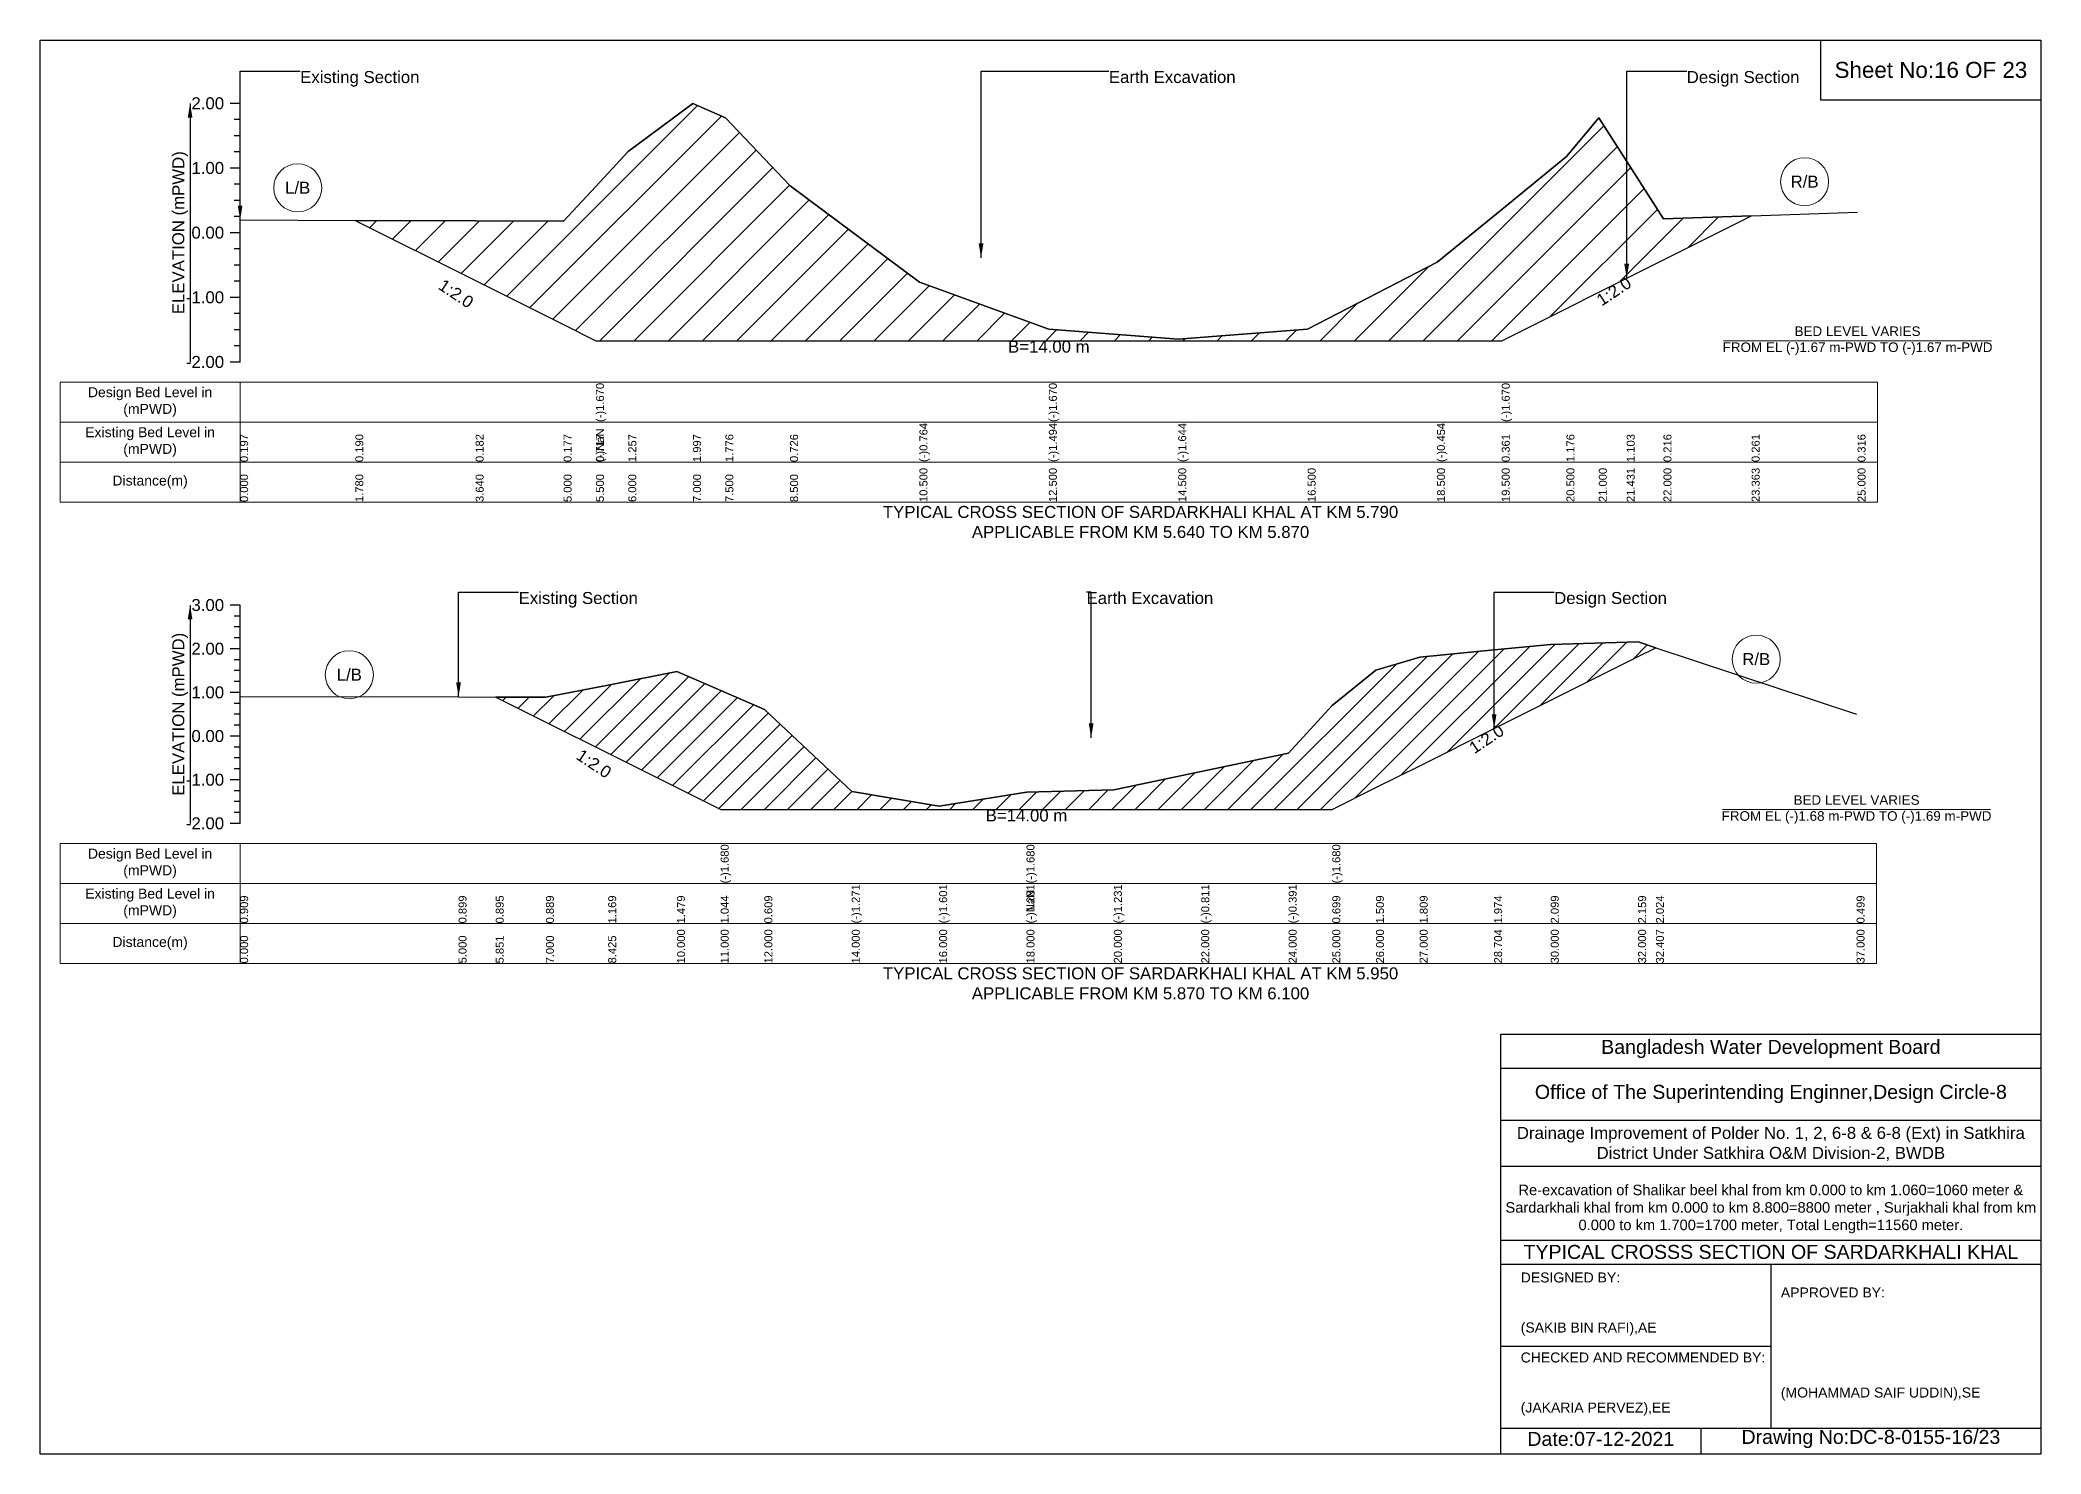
# Model space of a CAD drawing. Header units: inches. Extents: x 93000 to 506000, y -4242 to 0.
# Drawn here: x 250000 to 256000, y -4242 to 0 of the extents above; entities that cross this region are included whole.
import ezdxf

# ---------------------------------------------------------------- set-up
doc = ezdxf.new("R2010")
doc.units = ezdxf.units.IN
doc.header["$LTSCALE"] = 7
doc.header["$MEASUREMENT"] = 0
for name, color, linetype, lineweight in [('Cross section Data Border', 7, 'Continuous', 9), ('Cross Section Labels', 7, 'Continuous', 9), ('Existing_Bed_Level for Xsection', 7, 'Continuous', 25)]:
    doc.layers.add(name, color=color, linetype=linetype, lineweight=lineweight)
doc.styles.get("Standard").update_dxf_attribs({"font": 'arial.ttf'})
doc.dimstyles.get("Standard").update_dxf_attribs({"dimtxt": 0.18, "dimasz": 0.18, "dimexe": 0.18, "dimexo": 0.0625, "dimgap": 0.09, "dimtad": 0, "dimtih": 1, "dimtoh": 1, "dimdec": 4, "dimzin": 0, "dimdsep": 46, "dimtxsty": 'Standard', "dimcen": 0.09, "dimadec": 0, "dimazin": 0, "dimtfac": 1, "dimtdec": 4, "dimtofl": 0, "dimtmove": 0, "dimatfit": 3, "dimfxl": 1, "dimtolj": 1, "dimtzin": 0, "dimarcsym": 0})

msp = doc.modelspace()

# ---------------------------------------------------------------- hatches: boundary and pattern name
at = {"layer": 'Existing_Bed_Level for Xsection'}
h = msp.add_hatch(dxfattribs=at)
h.set_pattern_fill('ANSI31', color=256, scale=582, style=0)
h.paths.add_polyline_path([(250945.4, -541.2), (251306.2, -721.6), (251570, -853.5), (251667, -902), (251764, -902), (251958, -902), (252055, -902), (252249, -902), (252637, -902), (253025, -902), (253413, -902), (253801, -902), (254189, -902), (254383, -902), (254577, -805), (254674, -756.5), (254757.7, -714.7), (254868, -659.5), (255132.4, -527.3), (254868, -536.2), (254757.7, -364.1), (254674, -233.5), (254577, -349.9), (254383, -508), (254189, -666.1), (253801, -867.9), (253413, -897), (253025, -867.9), (252637, -726.3), (252249, -437.2), (252055, -233.5), (251958, -190.6), (251764, -334.2), (251667, -439), (251570, -543.7), (251306.2, -542.7)])
h = msp.add_hatch(dxfattribs=at)
h.set_pattern_fill('ANSI31', color=256, scale=393, style=0)
h.paths.add_polyline_path([(251366.4, -1971.1), (251517, -2046.3), (251703.7, -2139.7), (251910, -2242.8), (252041, -2308.3), (252172, -2308.3), (252434, -2308.3), (252696, -2308.3), (252958, -2308.3), (253220, -2308.3), (253482, -2308.3), (253744, -2308.3), (253875, -2308.3), (254006, -2242.8), (254137, -2177.3), (254360.2, -2065.8), (254530, -1980.8), (254792, -1849.8), (254845.4, -1823.2), (254792, -1805.4), (254530, -1813.3), (254360.2, -1829.7), (254137, -1851.3), (254006, -1890.6), (253875, -1996.7), (253744, -2139.5), (253482, -2194.5), (253220, -2249.5), (252958, -2256.1), (252696, -2298), (252434, -2254.8), (252172, -2008.5), (252041, -1951.5), (251910, -1894.5), (251703.7, -1935.1), (251517, -1971.8)])

# ---------------------------------------------------------------- linework, layer by layer
for points in [[(250000, 0), (256000, 0), (256000, -4242), (250000, -4242)], [(255340, 0), (256000, 0), (256000, -180), (255340, -180)]]:
    msp.add_lwpolyline(points, close=True)
for points in [[(254380, -4242), (254380, -2982), (256000, -2982)], [(254380, -3084), (256000, -3084)], [(254380, -3240), (256000, -3240)], [(254380, -3378), (256000, -3378)], [(254380, -3600), (256000, -3600)], [(254380, -3672), (256000, -3672)], [(255190, -3672), (255190, -4164)], [(254380, -3918), (255190, -3918)], [(254380, -4164), (256000, -4164)], [(254980, -4164), (254980, -4242)]]:
    msp.add_lwpolyline(points)
at = {"layer": 'Cross section Data Border'}
for points in [[(250060, -1026.1), (255510, -1026.1), (255510, -1386.1), (250060, -1386.1)], [(250060, -2410.3), (255507, -2410.3), (255507, -2770.3), (250060, -2770.3)]]:
    msp.add_lwpolyline(points, close=True, dxfattribs=at)
for points in [[(250600, -1026.1), (250600, -1386.1)], [(250060, -1146.1), (255510, -1146.1)], [(250060, -1266.1), (255510, -1266.1)], [(250600, -2410.3), (250600, -2770.3)], [(250060, -2530.3), (255507, -2530.3)], [(250060, -2650.3), (255507, -2650.3)]]:
    msp.add_lwpolyline(points, dxfattribs=at)
at = {"layer": 'Cross Section Labels'}
for points in [[(255048.1, -902), (255851.9, -902)], [(255045.1, -2308.3), (255848.9, -2308.3)]]:
    msp.add_lwpolyline(points, dxfattribs=at)
for centre in [(255291.2, -425.1), (250772.7, -443.5), (255146.2, -1857.5), (250927.5, -1904.3)]:
    msp.add_circle(centre, 72, dxfattribs=at)
at = {"layer": 'Existing_Bed_Level for Xsection'}
for points in [[(250600, -190.1), (250570, -190.1)], [(250600, -238.6), (250582, -238.6)], [(250600, -966.1), (250600, -772.1), (250600, -578.1), (250600, -384.1), (250600, -190.1)], [(250600, -539.8), (250945.4, -541.2), (251306.2, -542.7), (251570, -543.7), (251667, -439), (251667, -439), (251764, -334.2), (251958, -190.6), (252055, -233.5), (252249, -437.2), (252637, -726.3), (253025, -867.9), (253025, -867.9), (253413, -897), (253801, -867.9), (254189, -666.1), (254383, -508), (254383, -508), (254577, -349.9), (254674, -233.5), (254757.7, -364.1), (254868, -536.2), (255132.4, -527.3), (255450, -516.8)], [(250600, -287.1), (250582, -287.1)], [(250600, -335.6), (250582, -335.6)], [(250600, -384.1), (250570, -384.1)], [(250600, -432.6), (250582, -432.6)], [(250600, -481.1), (250582, -481.1)], [(250600, -529.6), (250582, -529.6)], [(250600, -578.1), (250570, -578.1)], [(250600, -626.6), (250582, -626.6)], [(250600, -675.1), (250582, -675.1)], [(250600, -772.1), (250570, -772.1)], [(250600, -723.6), (250582, -723.6)], [(250600, -820.6), (250582, -820.6)], [(250600, -869.1), (250582, -869.1)], [(250600, -917.6), (250582, -917.6)], [(250600, -966.1), (250570, -966.1)], [(250600, -1695.3), (250570, -1695.3)], [(250600, -1728), (250582, -1728)], [(250600, -2350.3), (250600, -2219.3), (250600, -2088.3), (250600, -1957.3), (250600, -1826.3), (250600, -1695.3)], [(250600, -1760.8), (250582, -1760.8)], [(250600, -1793.5), (250582, -1793.5)], [(250600, -1826.3), (250570, -1826.3)], [(250600, -1859), (250582, -1859)], [(250600, -1969.2), (251255, -1970.5), (251366.4, -1971.1), (251517, -1971.8), (251703.7, -1935.1), (251910, -1894.5), (252041, -1951.5), (252041, -1951.5), (252172, -2008.5), (252434, -2254.8), (252696, -2298), (252958, -2256.1), (252958, -2256.1), (253220, -2249.5), (253482, -2194.5), (253744, -2139.5), (253875, -1996.7), (253875, -1996.7), (254006, -1890.6), (254137, -1851.3), (254360.2, -1829.7), (254530, -1813.3), (254792, -1805.4), (254845.4, -1823.2), (255447, -2022.9)], [(250600, -1891.8), (250582, -1891.8)], [(250600, -1957.3), (250570, -1957.3)], [(250600, -1924.5), (250582, -1924.5)], [(250600, -1990), (250582, -1990)], [(250600, -2022.8), (250582, -2022.8)], [(250600, -2088.3), (250570, -2088.3)], [(250600, -2055.5), (250582, -2055.5)], [(250600, -2121), (250582, -2121)], [(250600, -2153.8), (250582, -2153.8)], [(250600, -2219.3), (250570, -2219.3)], [(250600, -2186.5), (250582, -2186.5)], [(250600, -2252), (250582, -2252)], [(250600, -2284.8), (250582, -2284.8)], [(250600, -2317.5), (250582, -2317.5)], [(250600, -2350.3), (250570, -2350.3)]]:
    msp.add_lwpolyline(points, dxfattribs=at)
for points in [[(250945.4, -541.2), (251306.2, -721.6), (251570, -853.5), (251667, -902), (251667, -902), (251764, -902), (251958, -902), (252055, -902), (252249, -902), (252637, -902), (253025, -902), (253025, -902), (253413, -902), (253801, -902), (254189, -902), (254383, -902), (254383, -902), (254577, -805), (254674, -756.5), (254757.7, -714.7), (254868, -659.5), (255132.4, -527.3), (255132.4, -527.3), (255132.4, -527.3), (254868, -536.2), (254757.7, -364.1), (254674, -233.5), (254577, -349.9), (254383, -508), (254383, -508), (254189, -666.1), (253801, -867.9), (253413, -897), (253025, -867.9), (253025, -867.9), (252637, -726.3), (252249, -437.2), (252055, -233.5), (251958, -190.6), (251764, -334.2), (251667, -439), (251667, -439), (251570, -543.7), (251306.2, -542.7)], [(251366.4, -1971.1), (251366.4, -1971.1), (251517, -2046.3), (251703.7, -2139.7), (251910, -2242.8), (252041, -2308.3), (252041, -2308.3), (252172, -2308.3), (252434, -2308.3), (252696, -2308.3), (252958, -2308.3), (252958, -2308.3), (253220, -2308.3), (253482, -2308.3), (253744, -2308.3), (253875, -2308.3), (253875, -2308.3), (254006, -2242.8), (254137, -2177.3), (254360.2, -2065.8), (254530, -1980.8), (254792, -1849.8), (254845.4, -1823.2), (254845.4, -1823.2), (254845.4, -1823.2), (254792, -1805.4), (254530, -1813.3), (254360.2, -1829.7), (254137, -1851.3), (254006, -1890.6), (253875, -1996.7), (253875, -1996.7), (253744, -2139.5), (253482, -2194.5), (253220, -2249.5), (252958, -2256.1), (252958, -2256.1), (252696, -2298), (252434, -2254.8), (252172, -2008.5), (252041, -1951.5), (252041, -1951.5), (251910, -1894.5), (251703.7, -1935.1), (251517, -1971.8), (251366.4, -1971.1)]]:
    msp.add_lwpolyline(points, close=True, dxfattribs=at)

# ---------------------------------------------------------------- texts
at = {"attachment_point": 5}
for s, insert, char_height in [('Sheet No:16 OF 23', (255670, -90), 48), ('Bangladesh Water Development Board', (255190, -3027), 42), ('Office of The Superintending Enginner,Design Circle-8', (255190, -3162), 42)]:
    msp.add_mtext(s, dxfattribs=dict(at, insert=insert, char_height=char_height))
for s, insert, char_height, width, attachment_point in [('Drainage Improvement of Polder No. 1, 2, 6-8 & 6-8 (Ext) in Satkhira District Under Satkhira O&M Division-2, BWDB', (255190, -3312), 36, 1680, 5), ('Re-excavation of Shalikar beel khal from km 0.000 to km 1.060=1060 meter & Sardarkhali khal from km 0.000 to km 8.800=8800 meter , Surjakhali khal from km 0.000 to km 1.700=1700 meter, Total Length=11560 meter.', (255190, -3507), 31.4683, 1620, 5), ('TYPICAL CROSSS SECTION OF SARDARKHALI KHAL', (255190, -3636), 42, 1680, 5), ('DESIGNED BY:^J^J^J(SAKIB BIN RAFI),AE', (254440, -3792), 30, 840, 4), ('APPROVED BY:^J^J^J^J^J^J(MOHAMMAD SAIF UDDIN),SE', (255220, -3912), 30, 840, 4), ('CHECKED AND RECOMMENDED BY:^J^J^J(JAKARIA PERVEZ),EE', (254440, -4032), 30, 840, 4), ('Date:07-12-2021', (254680, -4197), 42, 840, 5), ('Drawing No:DC-8-0155-16/23', (255490, -4197), 42, 1320, 5)]:
    msp.add_mtext(s, dxfattribs=dict(insert=insert, char_height=char_height, width=width, attachment_point=attachment_point))
at = {"layer": 'Cross section Data Border', "char_height": 30, "width": 480, "attachment_point": 5}
for s, insert in [('Design Bed Level in (mPWD)', (250330, -1086.1)), ('Existing Bed Level in (mPWD)', (250330, -1206.1)), ('Distance(m)', (250330, -1326.1)), ('Design Bed Level in (mPWD)', (250330, -2470.3)), ('Existing Bed Level in (mPWD)', (250330, -2590.3)), ('Distance(m)', (250330, -2710.3))]:
    msp.add_mtext(s, dxfattribs=dict(at, insert=insert))
at = {"layer": 'Cross Section Labels'}
for s, insert, char_height, attachment_point in [('Existing Section', (250780, -93.1), 36, 1), ('Earth Excavation', (253205, -93.1), 36, 1), ('Design Section', (254937.7, -93.1), 36, 1), ('R/B', (255291.2, -425.1), 36, 5), ('L/B', (250772.7, -443.5), 36, 5), ('BED LEVEL VARIES ^JFROM EL (-)1.67 m-PWD TO (-)1.67 m-PWD', (255450, -902), 28.8, 5), ('B=14.00 m', (253025, -902), 36, 2), ('TYPICAL CROSS SECTION OF SARDARKHALI KHAL AT KM 5.790^JAPPLICABLE FROM KM 5.640 TO KM 5.870', (253300, -1446.1), 36, 5), ('Existing Section', (251435, -1656), 36, 1), ('Earth Excavation', (253138, -1656), 36, 1), ('Design Section', (254540.2, -1656), 36, 1), ('R/B', (255146.2, -1857.5), 36, 5), ('L/B', (250927.5, -1904.3), 36, 5), ('BED LEVEL VARIES ^JFROM EL (-)1.68 m-PWD TO (-)1.69 m-PWD', (255447, -2308.3), 28.8, 5), ('B=14.00 m', (252958, -2308.3), 36, 2), ('TYPICAL CROSS SECTION OF SARDARKHALI KHAL AT KM 5.950^JAPPLICABLE FROM KM 5.870 TO KM 6.100', (253300, -2830.3), 36, 5)]:
    msp.add_mtext(s, dxfattribs=dict(at, insert=insert, char_height=char_height, attachment_point=attachment_point))
at = {"layer": 'Cross Section Labels', "char_height": 36, "attachment_point": 2}
for insert, rotation in [((254709.2, -738.9), 33.69007), ((251257.7, -745.9), 326.30993), ((254327.4, -2082.1), 33.69007), ((251671, -2156.1), 326.30993)]:
    msp.add_mtext('1:2.0', dxfattribs=dict(at, insert=insert, rotation=rotation))
at = {"layer": 'Existing_Bed_Level for Xsection', "char_height": 36, "attachment_point": 6}
for s, insert in [('2.00', (250552, -190.1)), ('1.00', (250552, -384.1)), ('0.00', (250552, -578.1)), ('-1.00', (250552, -772.1)), ('-2.00', (250552, -966.1)), ('3.00', (250552, -1695.3)), ('2.00', (250552, -1826.3)), ('1.00', (250552, -1957.3)), ('0.00', (250552, -2088.3)), ('-1.00', (250552, -2219.3)), ('-2.00', (250552, -2350.3))]:
    msp.add_mtext(s, dxfattribs=dict(at, insert=insert))
at = {"layer": 'Existing_Bed_Level for Xsection', "rotation": 90}
for s, insert, char_height, attachment_point in [('ELEVATION (mPWD)', (250420, -578.1), 36, 5), ('(-)1.670', (251667, -1146.1), 24, 1), ('(-)1.670', (253025, -1146.1), 24, 1), ('(-)1.670', (254383, -1146.1), 24, 1), ('0.197', (250600, -1266.1), 24, 1), ('0.190', (250945.4, -1266.1), 24, 1), ('0.182', (251306.2, -1266.1), 24, 1), ('0.177', (251570, -1266.1), 24, 1), ('(-)NaN', (251667, -1266.1), 24, 1), ('(-)NaN', (251667, -1266.1), 24, 1), ('0.717', (251667, -1266.1), 24, 1), ('0.717', (251667, -1266.1), 24, 1), ('1.257', (251764, -1266.1), 24, 1), ('1.997', (251958, -1266.1), 24, 1), ('1.776', (252055, -1266.1), 24, 1), ('1.776', (252055, -1266.1), 24, 1), ('0.726', (252249, -1266.1), 24, 1), ('(-)0.764', (252637, -1266.1), 24, 1), ('(-)1.494', (253025, -1266.1), 24, 1), ('(-)1.494', (253025, -1266.1), 24, 1), ('(-)1.494', (253025, -1266.1), 24, 1), ('(-)1.494', (253025, -1266.1), 24, 1), ('(-)1.644', (253413, -1266.1), 24, 1), ('(-)0.454', (254189, -1266.1), 24, 1), ('0.361', (254383, -1266.1), 24, 1), ('0.361', (254383, -1266.1), 24, 1), ('1.176', (254577, -1266.1), 24, 1), ('1.103', (254757.7, -1266.1), 24, 1), ('0.216', (254868, -1266.1), 24, 1), ('0.261', (255132.4, -1266.1), 24, 1), ('0.316', (255450, -1266.1), 24, 1), ('0.000', (250600, -1386.1), 24, 1), ('1.780', (250945.4, -1386.1), 24, 1), ('3.640', (251306.2, -1386.1), 24, 1), ('5.000', (251570, -1386.1), 24, 1), ('5.500', (251667, -1386.1), 24, 1), ('5.500', (251667, -1386.1), 24, 1), ('5.500', (251667, -1386.1), 24, 1), ('6.000', (251764, -1386.1), 24, 1), ('7.000', (251958, -1386.1), 24, 1), ('7.500', (252055, -1386.1), 24, 1), ('8.500', (252249, -1386.1), 24, 1), ('10.500', (252637, -1386.1), 24, 1), ('12.500', (253025, -1386.1), 24, 1), ('12.500', (253025, -1386.1), 24, 1), ('12.500', (253025, -1386.1), 24, 1), ('14.500', (253413, -1386.1), 24, 1), ('16.500', (253801, -1386.1), 24, 1), ('18.500', (254189, -1386.1), 24, 1), ('19.500', (254383, -1386.1), 24, 1), ('19.500', (254383, -1386.1), 24, 1), ('19.500', (254383, -1386.1), 24, 1), ('20.500', (254577, -1386.1), 24, 1), ('21.000', (254674, -1386.1), 24, 1), ('21.431', (254757.7, -1386.1), 24, 1), ('22.000', (254868, -1386.1), 24, 1), ('23.363', (255132.4, -1386.1), 24, 1), ('25.000', (255450, -1386.1), 24, 1), ('ELEVATION (mPWD)', (250420, -2022.8), 36, 5), ('(-)1.680', (252041, -2530.3), 24, 1), ('(-)1.680', (252958, -2530.3), 24, 1), ('(-)1.680', (253875, -2530.3), 24, 1), ('0.909', (250600, -2650.3), 24, 1), ('0.899', (251255, -2650.3), 24, 1), ('0.895', (251366.4, -2650.3), 24, 1), ('0.889', (251517, -2650.3), 24, 1), ('1.169', (251703.7, -2650.3), 24, 1), ('1.479', (251910, -2650.3), 24, 1), ('1.044', (252041, -2650.3), 24, 1), ('1.044', (252041, -2650.3), 24, 1), ('1.044', (252041, -2650.3), 24, 1), ('0.609', (252172, -2650.3), 24, 1), ('(-)1.271', (252434, -2650.3), 24, 1), ('(-)1.601', (252696, -2650.3), 24, 1), ('(-)1.281', (252958, -2650.3), 24, 1), ('(-)1.281', (252958, -2650.3), 24, 1), ('(-)NaN', (252958, -2650.3), 24, 1), ('(-)1.231', (253220, -2650.3), 24, 1), ('(-)0.811', (253482, -2650.3), 24, 1), ('(-)0.391', (253744, -2650.3), 24, 1), ('0.699', (253875, -2650.3), 24, 1), ('0.699', (253875, -2650.3), 24, 1), ('0.699', (253875, -2650.3), 24, 1), ('1.509', (254006, -2650.3), 24, 1), ('1.809', (254137, -2650.3), 24, 1), ('1.974', (254360.2, -2650.3), 24, 1), ('2.099', (254530, -2650.3), 24, 1), ('2.159', (254792, -2650.3), 24, 1), ('2.024', (254845.4, -2650.3), 24, 1), ('0.499', (255447, -2650.3), 24, 1), ('0.000', (250600, -2770.3), 24, 1), ('5.000', (251255, -2770.3), 24, 1), ('5.851', (251366.4, -2770.3), 24, 1), ('7.000', (251517, -2770.3), 24, 1), ('8.425', (251703.7, -2770.3), 24, 1), ('10.000', (251910, -2770.3), 24, 1), ('11.000', (252041, -2770.3), 24, 1), ('11.000', (252041, -2770.3), 24, 1), ('11.000', (252041, -2770.3), 24, 1), ('12.000', (252172, -2770.3), 24, 1), ('14.000', (252434, -2770.3), 24, 1), ('16.000', (252696, -2770.3), 24, 1), ('18.000', (252958, -2770.3), 24, 1), ('18.000', (252958, -2770.3), 24, 1), ('18.000', (252958, -2770.3), 24, 1), ('20.000', (253220, -2770.3), 24, 1), ('22.000', (253482, -2770.3), 24, 1), ('24.000', (253744, -2770.3), 24, 1), ('25.000', (253875, -2770.3), 24, 1), ('25.000', (253875, -2770.3), 24, 1), ('25.000', (253875, -2770.3), 24, 1), ('26.000', (254006, -2770.3), 24, 1), ('27.000', (254137, -2770.3), 24, 1), ('28.704', (254360.2, -2770.3), 24, 1), ('30.000', (254530, -2770.3), 24, 1), ('32.000', (254792, -2770.3), 24, 1), ('32.407', (254845.4, -2770.3), 24, 1), ('37.000', (255447, -2770.3), 24, 1)]:
    msp.add_mtext(s, dxfattribs=dict(at, insert=insert, char_height=char_height, attachment_point=attachment_point))

# ---------------------------------------------------------------- leaders
at = {"layer": 'Cross Section Labels', "annotation_type": 0, "has_hookline": 1, "hookline_direction": 0}
for points, text_width in [([(250600, -539.8), (250600, -93.1), (250779.9, -93.1)], 350.4), ([(252821.7, -653.5), (252821.7, -93.1), (253204.9, -93.1)], 372.7), ([(254757.7, -714.7), (254757.7, -93.1), (254937.6, -93.1)], 330.9), ([(251255, -1970.5), (251255, -1656), (251434.9, -1656)], 350.4), ([(253151.9, -2093.7), (253151.9, -1656), (253137.9, -1656)], 372.7), ([(254360.2, -2065.8), (254360.2, -1656), (254540.1, -1656)], 330.9)]:
    msp.add_leader(points, dimstyle='Standard', override={"dimasz": 43.2}, dxfattribs=dict(at, text_width=text_width))
at = {"layer": 'Existing_Bed_Level for Xsection'}
for points in [[(250450, -190.1), (250450, -966.1)], [(250450, -1695.3), (250450, -2350.3)]]:
    msp.add_leader(points, dimstyle='Standard', override={"dimasz": 43.2}, dxfattribs=at)

doc.saveas('drawing.dxf')
